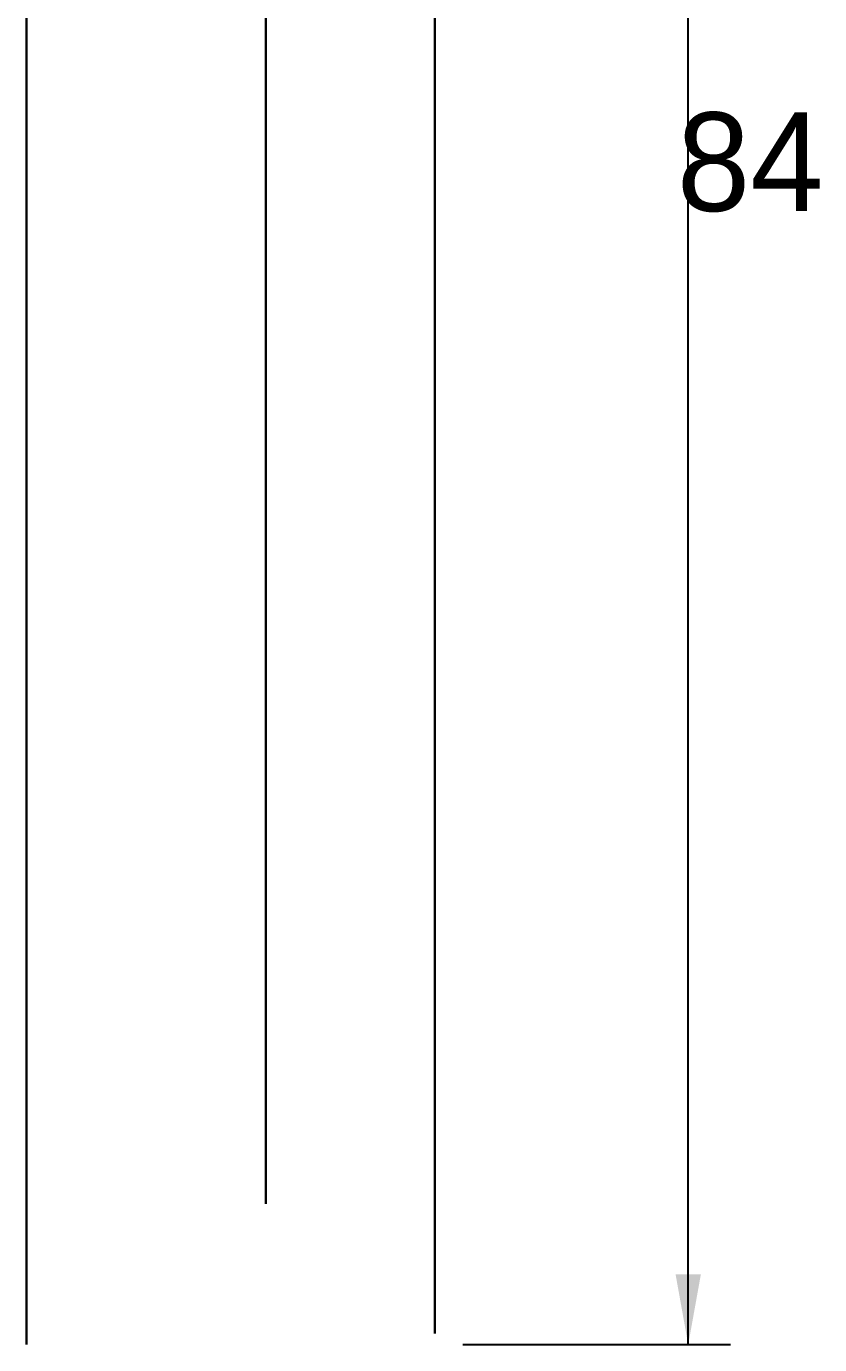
# Model space of a CAD drawing. Extents: x 0 to 420, y 0 to 297.
# Drawn here: x 109.38 to 137.55, y 70.32 to 117.12 of the extents above; entities that cross this region are included whole.
import ezdxf
from ezdxf.enums import TextEntityAlignment as Align

# ---------------------------------------------------------------- set-up
doc = ezdxf.new("R2010")
doc.units = 0
doc.layers.add('COTAS', color=7, linetype='CONTINUOUS')
doc.layers.add('VISIBLE', color=7, linetype='CONTINUOUS')

msp = doc.modelspace()

# ---------------------------------------------------------------- linework, layer by layer
at = {"layer": 'COTAS'}
for p, q in [((132.8816, 70.3155), (132.8816, 154.3155)), ((124.8816, 70.3155), (134.3816, 70.3155))]:
    msp.add_line(p, q, dxfattribs=at)
msp.add_solid([(132.8816, 70.3155), (133.3316, 72.8155), (132.4316, 72.8155)], dxfattribs=at)
at = {"layer": 'VISIBLE'}
for p, q in [((117.8816, 118.2683), (117.8816, 115.3176)), ((117.8816, 116.7948), (117.8816, 118.2683)), ((117.8816, 115.7293), (117.8816, 118.2683)), ((109.3816, 115.3669), (109.3816, 117.7976)), ((109.3816, 117.0993), (109.3816, 117.7453)), ((109.3816, 117.7453), (109.3816, 114.1465)), ((109.3816, 112.3155), (109.3816, 117.7453)), ((117.8816, 117.8566), (117.8816, 116.7948)), ((123.8816, 117.7453), (123.8816, 117.0993)), ((123.8816, 112.3155), (123.8816, 117.7453)), ((123.8816, 117.673), (123.8816, 115.9389)), ((123.8816, 115.9389), (123.8816, 117.673)), ((123.8816, 116.529), (123.8816, 117.673)), ((123.8816, 117.673), (123.8816, 117.0829)), ((109.3816, 117.2904), (109.3816, 115.3669)), ((109.3816, 115.9143), (109.3816, 117.0993)), ((109.3816, 117.0993), (109.3816, 113.092)), ((117.8816, 114.9019), (117.8816, 117.1449)), ((117.8816, 117.1449), (117.8816, 115.7282)), ((117.8816, 112.3155), (117.8816, 117.1449)), ((123.8816, 117.0993), (123.8816, 113.092)), ((123.8816, 117.0829), (123.8816, 115.9389)), ((117.8816, 115.3176), (117.8816, 116.7948)), ((123.8816, 115.9389), (123.8816, 116.529)), ((109.3816, 113.092), (109.3816, 115.9143)), ((117.8816, 115.3176), (117.8816, 115.7293)), ((117.8816, 115.7282), (117.8816, 112.3155)), ((123.8816, 115.9389), (123.8816, 114.1428)), ((123.8816, 114.1428), (123.8816, 115.9389)), ((123.8816, 114.754), (123.8816, 115.9389)), ((123.8816, 115.9389), (123.8816, 115.3277)), ((109.3816, 112.3155), (109.3816, 115.3669)), ((109.3816, 115.3669), (109.3816, 113.808)), ((109.3816, 115.3669), (109.3816, 115.0539)), ((117.8816, 115.3176), (117.8816, 112.3155)), ((117.8816, 113.8184), (117.8816, 115.3176)), ((117.8816, 115.3176), (117.8816, 114.8987)), ((117.8816, 112.7344), (117.8816, 115.3176)), ((123.8816, 115.3277), (123.8816, 114.1428)), ((117.8816, 114.133), (117.8816, 114.9019)), ((117.8816, 114.8987), (117.8816, 113.8184)), ((123.8816, 114.1428), (123.8816, 114.754)), ((109.3816, 114.1465), (109.3816, 112.3155)), ((109.3816, 113.808), (109.3816, 112.757)), ((117.8816, 113.7321), (117.8816, 114.133)), ((117.8816, 114.133), (117.8816, 112.3155)), ((117.8816, 112.3155), (117.8816, 113.8184)), ((123.8816, 114.1428), (123.8816, 112.3155)), ((123.8816, 112.3155), (123.8816, 114.1428)), ((123.8816, 112.9373), (123.8816, 114.1428)), ((123.8816, 114.1428), (123.8816, 113.521)), ((117.8816, 112.3155), (117.8816, 113.7321)), ((123.8816, 113.521), (123.8816, 112.3155)), ((109.3816, 112.5009), (109.3816, 113.092)), ((123.8816, 113.092), (123.8816, 112.5009)), ((123.8816, 112.3155), (123.8816, 112.9373)), ((109.3816, 112.757), (109.3816, 112.3155)), ((109.3816, 112.3155), (109.3816, 112.5009)), ((117.8816, 112.3155), (117.8816, 112.7344)), ((123.8816, 112.5009), (123.8816, 112.3155)), ((109.3816, 112.3155), (109.3816, 108.7166)), ((109.3816, 106.8334), (109.3816, 112.3155)), ((109.3816, 106.8856), (109.3816, 112.3155)), ((109.3816, 111.6694), (109.3816, 112.3155)), ((109.3816, 112.3155), (109.3816, 111.8083)), ((117.8816, 112.3155), (117.8816, 110.8988)), ((117.8816, 110.0724), (117.8816, 112.3155)), ((117.8816, 107.486), (117.8816, 112.3155)), ((117.8816, 112.3155), (117.8816, 109.3134)), ((117.8816, 110.8163), (117.8816, 112.3155)), ((117.8816, 109.7323), (117.8816, 112.3155)), ((117.8816, 112.3155), (117.8816, 111.8966)), ((117.8816, 111.8966), (117.8816, 110.8163)), ((123.8816, 106.8856), (123.8816, 112.3155)), ((123.8816, 112.3155), (123.8816, 111.6694)), ((123.8816, 110.4881), (123.8816, 112.3155)), ((123.8816, 112.3155), (123.8816, 110.4881)), ((123.8816, 112.3155), (123.8816, 111.6936)), ((123.8816, 111.1099), (123.8816, 112.3155)), ((109.3816, 111.8083), (109.3816, 109.8848)), ((109.3816, 110.4844), (109.3816, 111.6694)), ((109.3816, 111.6694), (109.3816, 107.6622)), ((123.8816, 111.6936), (123.8816, 110.4881)), ((123.8816, 111.6694), (123.8816, 107.6622)), ((123.8816, 110.4881), (123.8816, 111.1099)), ((109.3816, 107.6622), (109.3816, 110.4844)), ((117.8816, 110.8988), (117.8816, 107.486)), ((117.8816, 109.3134), (117.8816, 110.8163)), ((123.8816, 108.692), (123.8816, 110.4881)), ((123.8816, 110.4881), (123.8816, 108.692)), ((123.8816, 110.4881), (123.8816, 109.8769)), ((123.8816, 109.3032), (123.8816, 110.4881)), ((117.8816, 109.3035), (117.8816, 110.0724)), ((109.3816, 109.8848), (109.3816, 108.3259)), ((117.8816, 109.3134), (117.8816, 109.7323)), ((123.8816, 109.8769), (123.8816, 108.692)), ((117.8816, 109.3134), (117.8816, 106.3626)), ((117.8816, 107.8399), (117.8816, 109.3134)), ((117.8816, 106.7743), (117.8816, 109.3134)), ((117.8816, 109.3134), (117.8816, 108.9016)), ((117.8816, 108.9027), (117.8816, 109.3035)), ((117.8816, 109.3035), (117.8816, 107.486)), ((123.8816, 108.692), (123.8816, 109.3032)), ((109.3816, 108.7166), (109.3816, 106.8856)), ((117.8816, 107.486), (117.8816, 108.9027)), ((117.8816, 108.9016), (117.8816, 107.8399)), ((123.8816, 106.9579), (123.8816, 108.692)), ((123.8816, 108.692), (123.8816, 106.9579)), ((123.8816, 108.692), (123.8816, 108.1019)), ((123.8816, 107.548), (123.8816, 108.692)), ((109.3816, 108.3259), (109.3816, 107.2749)), ((109.3816, 107.071), (109.3816, 107.6622)), ((117.8816, 106.3626), (117.8816, 107.8399)), ((123.8816, 108.1019), (123.8816, 106.9579)), ((123.8816, 107.6622), (123.8816, 107.071)), ((109.3816, 107.2749), (109.3816, 106.8334)), ((117.8816, 107.486), (117.8816, 106.0935)), ((117.8816, 105.2813), (117.8816, 107.486)), ((117.8816, 102.7392), (117.8816, 107.486)), ((123.8816, 106.9579), (123.8816, 107.548)), ((109.3816, 106.8856), (109.3816, 107.071)), ((109.3816, 106.8856), (109.3816, 103.3483)), ((109.3816, 101.5486), (109.3816, 106.8856)), ((109.3816, 106.2506), (109.3816, 106.8856)), ((109.3816, 103.8342), (109.3816, 106.8334)), ((109.3816, 106.8334), (109.3816, 106.3349)), ((117.8816, 106.3626), (117.8816, 106.7743)), ((123.8816, 107.071), (123.8816, 106.8856)), ((123.8816, 105.3155), (123.8816, 106.9579)), ((123.8816, 106.9579), (123.8816, 105.3155)), ((123.8816, 106.9579), (123.8816, 106.399)), ((123.8816, 105.8743), (123.8816, 106.9579)), ((123.8816, 101.5486), (123.8816, 106.8856)), ((123.8816, 106.8856), (123.8816, 106.2506)), ((109.3816, 106.3349), (109.3816, 104.4443)), ((117.8816, 106.3626), (117.8816, 103.5137)), ((117.8816, 104.94), (117.8816, 106.3626)), ((117.8816, 103.9113), (117.8816, 106.3626)), ((117.8816, 106.3626), (117.8816, 105.9651)), ((123.8816, 106.399), (123.8816, 105.3155)), ((109.3816, 105.0859), (109.3816, 106.2506)), ((109.3816, 106.2506), (109.3816, 102.3119)), ((117.8816, 106.0935), (117.8816, 102.7392)), ((117.8816, 105.9651), (117.8816, 104.94)), ((123.8816, 106.2506), (123.8816, 102.3119)), ((123.8816, 105.3155), (123.8816, 105.8743)), ((123.8816, 103.7928), (123.8816, 105.3155)), ((123.8816, 105.3155), (123.8816, 103.7928)), ((123.8816, 105.3155), (123.8816, 104.7973)), ((123.8816, 104.3109), (123.8816, 105.3155)), ((109.3816, 102.3119), (109.3816, 105.0859)), ((117.8816, 104.5256), (117.8816, 105.2813)), ((117.8816, 103.5137), (117.8816, 104.94)), ((109.3816, 104.4443), (109.3816, 102.9121)), ((117.8816, 104.1316), (117.8816, 104.5256)), ((117.8816, 104.5256), (117.8816, 102.7392)), ((123.8816, 104.7973), (123.8816, 103.7928)), ((117.8816, 102.7392), (117.8816, 104.1316)), ((117.8816, 103.5137), (117.8816, 103.9113)), ((123.8816, 103.7928), (123.8816, 104.3109)), ((109.3816, 101.4451), (109.3816, 103.8342)), ((117.8816, 103.5137), (117.8816, 100.8155)), ((117.8816, 102.1663), (117.8816, 103.5137)), ((117.8816, 101.192), (117.8816, 103.5137)), ((117.8816, 103.5137), (117.8816, 103.1372)), ((123.8816, 102.416), (123.8816, 103.7928)), ((123.8816, 103.7928), (123.8816, 102.416)), ((123.8816, 103.7928), (123.8816, 103.3243)), ((123.8816, 102.8845), (123.8816, 103.7928)), ((109.3816, 103.3483), (109.3816, 101.5486)), ((117.8816, 103.1372), (117.8816, 102.1663)), ((123.8816, 103.3243), (123.8816, 102.416)), ((109.3816, 102.9121), (109.3816, 101.879)), ((117.8816, 102.7392), (117.8816, 101.3948)), ((117.8816, 100.6106), (117.8816, 102.7392)), ((117.8816, 98.1562), (117.8816, 102.7392)), ((123.8816, 102.416), (123.8816, 102.8845)), ((109.3816, 101.7309), (109.3816, 102.3119)), ((117.8816, 100.8155), (117.8816, 102.1663)), ((123.8816, 101.2085), (123.8816, 102.416)), ((123.8816, 102.416), (123.8816, 101.2085)), ((123.8816, 102.416), (123.8816, 102.0051)), ((123.8816, 101.6194), (123.8816, 102.416)), ((123.8816, 102.3119), (123.8816, 101.7309)), ((109.3816, 101.879), (109.3816, 101.4451)), ((109.3816, 101.5486), (109.3816, 101.7309)), ((123.8816, 102.0051), (123.8816, 101.2085)), ((123.8816, 101.7309), (123.8816, 101.5486)), ((123.8816, 101.2085), (123.8816, 101.6194)), ((109.3816, 101.5486), (109.3816, 98.1334)), ((109.3816, 96.3958), (109.3816, 101.5486)), ((109.3816, 100.9355), (109.3816, 101.5486)), ((109.3816, 98.5493), (109.3816, 101.4451)), ((109.3816, 101.4451), (109.3816, 100.9638)), ((117.8816, 101.3948), (117.8816, 98.1562)), ((117.8816, 100.8155), (117.8816, 101.192)), ((123.8816, 96.3958), (123.8816, 101.5486)), ((123.8816, 101.5486), (123.8816, 100.9355)), ((123.8816, 100.1911), (123.8816, 101.2085)), ((123.8816, 101.2085), (123.8816, 100.1911)), ((123.8816, 101.2085), (123.8816, 100.8623)), ((123.8816, 100.5373), (123.8816, 101.2085)), ((109.3816, 100.9638), (109.3816, 99.1384)), ((109.3816, 99.811), (109.3816, 100.9355)), ((109.3816, 100.9355), (109.3816, 97.1328)), ((117.8816, 100.8155), (117.8816, 98.3139)), ((117.8816, 99.5663), (117.8816, 100.8155)), ((117.8816, 98.663), (117.8816, 100.8155)), ((117.8816, 100.8155), (117.8816, 100.4664)), ((123.8816, 100.9355), (123.8816, 97.1328)), ((123.8816, 100.8623), (123.8816, 100.1911)), ((117.8816, 99.8809), (117.8816, 100.6106)), ((117.8816, 100.4664), (117.8816, 99.5663)), ((123.8816, 100.1911), (123.8816, 100.5373)), ((123.8816, 99.3811), (123.8816, 100.1911)), ((123.8816, 100.1911), (123.8816, 99.3811)), ((123.8816, 100.1911), (123.8816, 99.9155)), ((123.8816, 99.6568), (123.8816, 100.1911)), ((109.3816, 97.1328), (109.3816, 99.811)), ((117.8816, 99.5006), (117.8816, 99.8809)), ((117.8816, 99.8809), (117.8816, 98.1562)), ((123.8816, 99.9155), (123.8816, 99.3811)), ((117.8816, 98.3139), (117.8816, 99.5663)), ((117.8816, 98.1562), (117.8816, 99.5006)), ((123.8816, 99.3811), (123.8816, 99.6568)), ((123.8816, 98.7925), (123.8816, 99.3811)), ((123.8816, 99.3811), (123.8816, 98.7925)), ((123.8816, 99.3811), (123.8816, 99.1808)), ((123.8816, 98.9928), (123.8816, 99.3811)), ((109.3816, 99.1384), (109.3816, 97.6591)), ((123.8816, 99.1808), (123.8816, 98.7925)), ((123.8816, 98.7925), (123.8816, 98.9928)), ((123.8816, 98.4352), (123.8816, 98.7925)), ((123.8816, 98.7925), (123.8816, 98.4352)), ((123.8816, 98.7925), (123.8816, 98.6709)), ((123.8816, 98.5568), (123.8816, 98.7925)), ((109.3816, 96.2428), (109.3816, 98.5493)), ((117.8816, 98.3139), (117.8816, 98.663)), ((117.8816, 98.3139), (117.8816, 96.052)), ((117.8816, 97.1844), (117.8816, 98.3139)), ((117.8816, 96.3676), (117.8816, 98.3139)), ((117.8816, 98.3139), (117.8816, 97.9983)), ((123.8816, 98.6709), (123.8816, 98.4352)), ((123.8816, 98.4352), (123.8816, 98.5568)), ((123.8816, 98.3155), (123.8816, 98.4352)), ((123.8816, 98.4352), (123.8816, 98.3155)), ((123.8816, 98.4352), (123.8816, 98.3945)), ((123.8816, 98.3562), (123.8816, 98.4352)), ((123.8816, 98.3945), (123.8816, 98.3155)), ((123.8816, 98.3155), (123.8816, 98.3562)), ((109.3816, 98.1334), (109.3816, 96.3958)), ((117.8816, 98.1562), (117.8816, 96.8829)), ((117.8816, 96.1401), (117.8816, 98.1562)), ((117.8816, 93.8155), (117.8816, 98.1562)), ((117.8816, 97.9983), (117.8816, 97.1844)), ((109.3816, 97.6591), (109.3816, 96.6618)), ((109.3816, 96.5718), (109.3816, 97.1328)), ((117.8816, 96.052), (117.8816, 97.1844)), ((123.8816, 97.1328), (123.8816, 96.5718)), ((109.3816, 96.6618), (109.3816, 96.2428)), ((109.3816, 96.3958), (109.3816, 96.5718)), ((117.8816, 96.8829), (117.8816, 93.8155)), ((123.8816, 96.5718), (123.8816, 96.3958)), ((109.3816, 96.3958), (109.3816, 93.1612)), ((109.3816, 91.5155), (109.3816, 96.3958)), ((109.3816, 95.8152), (109.3816, 96.3958)), ((109.3816, 93.5002), (109.3816, 96.2428)), ((109.3816, 96.2428), (109.3816, 95.7869)), ((117.8816, 96.052), (117.8816, 96.3676)), ((117.8816, 95.4491), (117.8816, 96.1401)), ((117.8816, 96.052), (117.8816, 94.0683)), ((117.8816, 95.0614), (117.8816, 96.052)), ((117.8816, 94.3451), (117.8816, 96.052)), ((117.8816, 96.052), (117.8816, 95.7752)), ((123.8816, 91.5155), (123.8816, 96.3958)), ((123.8816, 96.3958), (123.8816, 95.8152)), ((109.3816, 94.7501), (109.3816, 95.8152)), ((109.3816, 95.8152), (109.3816, 92.2134)), ((109.3816, 95.7869), (109.3816, 94.0581)), ((117.8816, 95.7752), (117.8816, 95.0614)), ((123.8816, 95.8152), (123.8816, 92.2134)), ((117.8816, 95.0888), (117.8816, 95.4491)), ((117.8816, 95.4491), (117.8816, 93.8155)), ((117.8816, 93.8155), (117.8816, 95.0888)), ((117.8816, 94.0683), (117.8816, 95.0614)), ((109.3816, 92.2134), (109.3816, 94.7501)), ((117.8816, 94.0683), (117.8816, 94.3451)), ((109.3816, 94.0581), (109.3816, 92.6569)), ((117.8816, 94.0683), (117.8816, 93.2315)), ((117.8816, 93.2337), (117.8816, 94.0683)), ((117.8816, 94.0683), (117.8816, 93.8351)), ((117.8816, 93.8351), (117.8816, 93.2337)), ((117.8816, 93.8155), (117.8816, 92.635)), ((117.8816, 91.9464), (117.8816, 93.8155)), ((117.8816, 89.7913), (117.8816, 93.8155)), ((109.3816, 91.3155), (109.3816, 93.5002)), ((109.3816, 93.1612), (109.3816, 91.5155)), ((117.8816, 92.3969), (117.8816, 93.2337)), ((117.8816, 93.2315), (117.8816, 92.3969)), ((117.8816, 92.6301), (117.8816, 93.2315)), ((109.3816, 92.6569), (109.3816, 91.7123)), ((109.3816, 91.6822), (109.3816, 92.2134)), ((117.8816, 92.635), (117.8816, 89.7913)), ((117.8816, 92.3969), (117.8816, 92.6301)), ((117.8816, 92.3969), (117.8816, 91.7307)), ((117.8816, 91.7324), (117.8816, 92.3969)), ((117.8816, 92.3969), (117.8816, 92.2112)), ((117.8816, 92.2112), (117.8816, 91.7324)), ((123.8816, 92.2134), (123.8816, 91.6822)), ((117.8816, 91.3057), (117.8816, 91.9464)), ((109.3816, 91.7123), (109.3816, 91.3155)), ((109.3816, 91.5155), (109.3816, 91.6822)), ((109.3816, 91.5155), (109.3816, 90.8683)), ((109.3816, 90.9771), (109.3816, 91.5155)), ((109.3816, 90.0718), (109.3816, 91.3155)), ((109.3816, 91.3155), (109.3816, 90.8929)), ((117.8816, 91.0662), (117.8816, 91.7324)), ((117.8816, 91.7307), (117.8816, 91.0662)), ((117.8816, 91.2519), (117.8816, 91.7307)), ((117.8816, 90.9717), (117.8816, 91.3057)), ((117.8816, 91.3057), (117.8816, 89.7913)), ((123.8816, 91.6822), (123.8816, 91.5155)), ((123.8816, 90.8683), (123.8816, 91.5155)), ((123.8816, 91.5155), (123.8816, 90.9771)), ((109.3816, 89.9898), (109.3816, 90.9771)), ((109.3816, 90.9771), (109.3816, 87.6381)), ((109.3816, 90.8929), (109.3816, 89.2901)), ((109.3816, 90.8683), (109.3816, 88.5167)), ((109.3816, 86.991), (109.3816, 90.8683)), ((117.8816, 91.0662), (117.8816, 91.2519)), ((117.8816, 91.0662), (117.8816, 90.5821)), ((117.8816, 90.5833), (117.8816, 91.0662)), ((117.8816, 91.0662), (117.8816, 90.9313)), ((117.8816, 89.7913), (117.8816, 90.9717)), ((117.8816, 90.9313), (117.8816, 90.5833)), ((123.8816, 90.9771), (123.8816, 87.6381)), ((123.8816, 86.991), (123.8816, 90.8683)), ((117.8816, 90.0992), (117.8816, 90.5833)), ((117.8816, 90.5821), (117.8816, 90.0992)), ((117.8816, 90.2341), (117.8816, 90.5821)), ((109.3816, 88.7729), (109.3816, 90.0718)), ((109.3816, 87.6381), (109.3816, 89.9898)), ((117.8816, 90.0992), (117.8816, 90.2341)), ((117.8816, 90.0992), (117.8816, 89.8053)), ((117.8816, 89.8061), (117.8816, 90.0992)), ((117.8816, 90.0992), (117.8816, 90.0173)), ((117.8816, 90.0173), (117.8816, 89.8061)), ((117.8816, 89.5122), (117.8816, 89.8061)), ((117.8816, 89.8053), (117.8816, 89.5122)), ((117.8816, 89.5941), (117.8816, 89.8053)), ((117.8816, 89.7913), (117.8816, 88.7239)), ((117.8816, 88.1012), (117.8816, 89.7913)), ((117.8816, 86.1525), (117.8816, 89.7913)), ((117.8816, 89.5122), (117.8816, 89.5941)), ((117.8816, 89.5122), (117.8816, 89.4137)), ((117.8816, 89.414), (117.8816, 89.5122)), ((117.8816, 89.5122), (117.8816, 89.4848)), ((117.8816, 89.4848), (117.8816, 89.414)), ((117.8816, 89.3155), (117.8816, 89.414)), ((117.8816, 89.4137), (117.8816, 89.3155)), ((117.8816, 89.3429), (117.8816, 89.4137)), ((109.3816, 89.2901), (109.3816, 87.9912)), ((117.8816, 89.3155), (117.8816, 89.3429)), ((109.3816, 86.7475), (109.3816, 88.7729)), ((109.3816, 88.5167), (109.3816, 86.991)), ((117.8816, 88.7239), (117.8816, 86.1525)), ((117.8816, 87.5219), (117.8816, 88.1012)), ((109.3816, 87.9912), (109.3816, 87.1154)), ((109.3816, 87.1455), (109.3816, 87.6381)), ((123.8816, 87.6381), (123.8816, 87.1455)), ((109.3816, 86.991), (109.3816, 87.1455)), ((109.3816, 87.1154), (109.3816, 86.7475)), ((117.8816, 87.2199), (117.8816, 87.5219)), ((117.8816, 87.5219), (117.8816, 86.1525)), ((117.8816, 86.1525), (117.8816, 87.2199)), ((123.8816, 87.1455), (123.8816, 86.991)), ((109.3816, 86.991), (109.3816, 86.4059)), ((109.3816, 86.5042), (109.3816, 86.991)), ((109.3816, 85.6229), (109.3816, 86.7475)), ((109.3816, 86.7475), (109.3816, 86.3653)), ((123.8816, 86.4059), (123.8816, 86.991)), ((123.8816, 86.991), (123.8816, 86.5042)), ((109.3816, 85.6114), (109.3816, 86.5042)), ((109.3816, 86.5042), (109.3816, 83.4849)), ((109.3816, 86.4059), (109.3816, 84.2794)), ((109.3816, 82.8998), (109.3816, 86.4059)), ((109.3816, 86.3653), (109.3816, 84.9161)), ((117.8816, 86.1525), (117.8816, 85.2164)), ((117.8816, 84.6704), (117.8816, 86.1525)), ((117.8816, 82.9614), (117.8816, 86.1525)), ((123.8816, 86.5042), (123.8816, 83.4849)), ((123.8816, 82.8998), (123.8816, 86.4059)), ((109.3816, 84.4483), (109.3816, 85.6229)), ((109.3816, 83.4849), (109.3816, 85.6114)), ((117.8816, 85.2164), (117.8816, 82.9614)), ((109.3816, 84.9161), (109.3816, 83.7415)), ((109.3816, 82.617), (109.3816, 84.4483)), ((109.3816, 84.2794), (109.3816, 82.8998)), ((117.8816, 84.1623), (117.8816, 84.6704)), ((117.8816, 83.8975), (117.8816, 84.1623)), ((117.8816, 84.1623), (117.8816, 82.9614)), ((117.8816, 82.9614), (117.8816, 83.8975)), ((109.3816, 83.7415), (109.3816, 82.9496)), ((109.3816, 83.0395), (109.3816, 83.4849)), ((123.8816, 83.4849), (123.8816, 83.0395)), ((109.3816, 82.8998), (109.3816, 83.0395)), ((109.3816, 82.9496), (109.3816, 82.617)), ((109.3816, 82.8998), (109.3816, 82.3867)), ((109.3816, 82.4729), (109.3816, 82.8998)), ((117.8816, 82.9614), (117.8816, 82.1726)), ((117.8816, 81.7125), (117.8816, 82.9614)), ((117.8816, 81.9494), (117.8816, 82.9614)), ((123.8816, 83.0395), (123.8816, 82.8998)), ((123.8816, 82.3867), (123.8816, 82.8998)), ((123.8816, 82.8998), (123.8816, 82.4729)), ((109.3816, 81.6308), (109.3816, 82.617)), ((109.3816, 82.617), (109.3816, 82.2819)), ((109.3816, 81.69), (109.3816, 82.4729)), ((109.3816, 82.4729), (109.3816, 79.8251)), ((109.3816, 82.3867), (109.3816, 80.5218)), ((109.3816, 79.312), (109.3816, 82.3867)), ((123.8816, 82.4729), (123.8816, 79.8251)), ((123.8816, 79.312), (123.8816, 82.3867)), ((109.3816, 82.2819), (109.3816, 81.0109)), ((117.8816, 82.1726), (117.8816, 81.9494)), ((117.8816, 81.9494), (117.8816, 80.2725)), ((109.3816, 79.8251), (109.3816, 81.69)), ((109.3816, 80.6007), (109.3816, 81.6308)), ((117.8816, 81.2845), (117.8816, 81.7125)), ((109.3816, 81.0109), (109.3816, 79.9808)), ((117.8816, 81.0613), (117.8816, 81.2845)), ((117.8816, 81.2845), (117.8816, 80.2725)), ((117.8816, 80.2725), (117.8816, 81.0613)), ((109.3816, 78.9946), (109.3816, 80.6007)), ((109.3816, 80.5218), (109.3816, 79.312)), ((117.8816, 80.2725), (117.8816, 79.6446)), ((117.8816, 79.2783), (117.8816, 80.2725)), ((117.8816, 79.4669), (117.8816, 80.2725)), ((109.3816, 79.9808), (109.3816, 79.2864)), ((109.3816, 79.4345), (109.3816, 79.8251)), ((117.8816, 79.6446), (117.8816, 79.4669)), ((123.8816, 79.8251), (123.8816, 79.4345)), ((109.3816, 79.312), (109.3816, 79.4345)), ((109.3816, 79.312), (109.3816, 78.8796)), ((109.3816, 78.9523), (109.3816, 79.312)), ((109.3816, 79.2864), (109.3816, 78.9946)), ((117.8816, 79.4669), (117.8816, 78.1319)), ((117.8816, 78.9375), (117.8816, 79.2783)), ((123.8816, 79.4345), (123.8816, 79.312)), ((123.8816, 78.8796), (123.8816, 79.312)), ((123.8816, 79.312), (123.8816, 78.9523)), ((109.3816, 78.1636), (109.3816, 78.9946)), ((109.3816, 78.9946), (109.3816, 78.7122)), ((109.3816, 78.2925), (109.3816, 78.9523)), ((109.3816, 78.9523), (109.3816, 76.7212)), ((109.3816, 78.8796), (109.3816, 77.3082)), ((109.3816, 76.2888), (109.3816, 78.8796)), ((109.3816, 78.7122), (109.3816, 77.6413)), ((117.8816, 78.7598), (117.8816, 78.9375)), ((117.8816, 78.9375), (117.8816, 78.1319)), ((117.8816, 78.1319), (117.8816, 78.7598)), ((123.8816, 78.9523), (123.8816, 76.7212)), ((123.8816, 76.2888), (123.8816, 78.8796)), ((109.3816, 76.7212), (109.3816, 78.2925)), ((109.3816, 77.2957), (109.3816, 78.1636)), ((117.8816, 78.1319), (117.8816, 77.6756)), ((117.8816, 77.4094), (117.8816, 78.1319)), ((117.8816, 77.5464), (117.8816, 78.1319)), ((109.3816, 77.6413), (109.3816, 76.7734)), ((109.3816, 77.3082), (109.3816, 76.2888)), ((109.3816, 75.9424), (109.3816, 77.2957)), ((117.8816, 77.6756), (117.8816, 77.5464)), ((117.8816, 77.5464), (117.8816, 77.2987)), ((117.8816, 77.1617), (117.8816, 77.4094)), ((117.8816, 77.2987), (117.8816, 76.5762)), ((109.3816, 76.7734), (109.3816, 76.1882)), ((117.8816, 77.0326), (117.8816, 77.1617)), ((117.8816, 77.1617), (117.8816, 76.5762)), ((117.8816, 76.5762), (117.8816, 77.0326)), ((109.3816, 76.3921), (109.3816, 76.7212)), ((109.3816, 76.2888), (109.3816, 76.3921)), ((117.8816, 76.5762), (117.8816, 76.2992)), ((117.8816, 76.1377), (117.8816, 76.5762)), ((117.8816, 76.2209), (117.8816, 76.5762)), ((117.8816, 76.2992), (117.8816, 76.2209)), ((123.8816, 76.7212), (123.8816, 76.3921)), ((123.8816, 76.3921), (123.8816, 76.2888)), ((109.3816, 76.2888), (109.3816, 76.2066)), ((109.3816, 76.0024), (109.3816, 76.2888)), ((109.3816, 76.2066), (109.3816, 75.9446)), ((109.3816, 76.1882), (109.3816, 75.9424)), ((109.3816, 75.4772), (109.3816, 76.0024)), ((109.3816, 76.0024), (109.3816, 74.2263)), ((109.3816, 75.9446), (109.3816, 74.6936)), ((109.3816, 73.8821), (109.3816, 75.9446)), ((109.3816, 75.7467), (109.3816, 75.9424)), ((109.3816, 75.9424), (109.3816, 75.7176)), ((117.8816, 76.2209), (117.8816, 76.0705)), ((117.8816, 75.9873), (117.8816, 76.1377)), ((117.8816, 76.0705), (117.8816, 75.632)), ((117.8816, 75.909), (117.8816, 75.9873)), ((117.8816, 75.9873), (117.8816, 75.632)), ((117.8816, 75.632), (117.8816, 75.909)), ((123.8816, 76.2066), (123.8816, 76.2888)), ((123.8816, 76.2888), (123.8816, 76.0024)), ((123.8816, 75.9446), (123.8816, 76.2066)), ((123.8816, 76.0024), (123.8816, 74.2263)), ((123.8816, 73.8821), (123.8816, 75.9446)), ((109.3816, 75.2808), (109.3816, 75.7467)), ((109.3816, 75.7176), (109.3816, 74.865)), ((109.3816, 74.2263), (109.3816, 75.4772)), ((117.8816, 75.632), (117.8816, 75.5391)), ((117.8816, 75.485), (117.8816, 75.632)), ((117.8816, 75.5129), (117.8816, 75.632)), ((117.8816, 75.5391), (117.8816, 75.5129)), ((117.8816, 75.5129), (117.8816, 75.4625)), ((117.8816, 75.4346), (117.8816, 75.485)), ((117.8816, 75.4625), (117.8816, 75.3155)), ((117.8816, 75.4083), (117.8816, 75.4346)), ((117.8816, 75.4346), (117.8816, 75.3155)), ((117.8816, 75.3155), (117.8816, 75.4083)), ((109.3816, 74.5899), (109.3816, 75.2808)), ((109.3816, 74.865), (109.3816, 74.1741)), ((109.3816, 74.6936), (109.3816, 73.8821)), ((109.3816, 73.5125), (109.3816, 74.5899)), ((109.3816, 73.9643), (109.3816, 74.2263)), ((109.3816, 74.1741), (109.3816, 73.7082)), ((109.3816, 73.8821), (109.3816, 73.9643)), ((123.8816, 74.2263), (123.8816, 73.9643)), ((123.8816, 73.9643), (123.8816, 73.8821)), ((109.3816, 73.8821), (109.3816, 73.8223)), ((109.3816, 73.674), (109.3816, 73.8821)), ((109.3816, 73.8223), (109.3816, 73.6319)), ((109.3816, 73.7082), (109.3816, 73.5125)), ((109.3816, 73.2922), (109.3816, 73.674)), ((109.3816, 73.674), (109.3816, 72.3831)), ((109.3816, 73.6319), (109.3816, 72.7228)), ((109.3816, 72.341), (109.3816, 73.6319)), ((109.3816, 73.3703), (109.3816, 73.5125)), ((109.3816, 73.5125), (109.3816, 73.3492)), ((123.8816, 73.8223), (123.8816, 73.8821)), ((123.8816, 73.8821), (123.8816, 73.674)), ((123.8816, 73.6319), (123.8816, 73.8223)), ((123.8816, 73.674), (123.8816, 72.3831)), ((123.8816, 72.341), (123.8816, 73.6319)), ((109.3816, 73.0317), (109.3816, 73.3703)), ((109.3816, 73.3492), (109.3816, 72.7295)), ((109.3816, 72.3831), (109.3816, 73.2922)), ((109.3816, 72.5296), (109.3816, 73.0317)), ((109.3816, 72.7295), (109.3816, 72.2274)), ((109.3816, 72.7228), (109.3816, 72.341)), ((109.3816, 71.9099), (109.3816, 72.5296)), ((109.3816, 72.1927), (109.3816, 72.3831)), ((109.3816, 72.341), (109.3816, 72.1329)), ((109.3816, 72.2274), (109.3816, 71.8888)), ((109.3816, 72.1329), (109.3816, 72.1927)), ((109.3816, 72.1329), (109.3816, 72.0967)), ((109.3816, 72.0066), (109.3816, 72.1329)), ((109.3816, 72.0967), (109.3816, 71.9811)), ((123.8816, 72.3831), (123.8816, 72.1927)), ((123.8816, 72.1329), (123.8816, 72.341)), ((123.8816, 72.1927), (123.8816, 72.1329)), ((123.8816, 72.0967), (123.8816, 72.1329)), ((123.8816, 72.1329), (123.8816, 72.0066)), ((123.8816, 71.9811), (123.8816, 72.0967)), ((109.3816, 71.775), (109.3816, 72.0066)), ((109.3816, 72.0066), (109.3816, 71.2232)), ((109.3816, 71.9811), (109.3816, 71.4293)), ((109.3816, 71.1977), (109.3816, 71.9811)), ((109.3816, 71.7466), (109.3816, 71.9099)), ((109.3816, 71.8888), (109.3816, 71.7466)), ((109.3816, 71.2232), (109.3816, 71.775)), ((109.3816, 71.6603), (109.3816, 71.7466)), ((109.3816, 71.7466), (109.3816, 71.6474)), ((109.3816, 71.4548), (109.3816, 71.6603)), ((109.3816, 71.6474), (109.3816, 71.2713)), ((123.8816, 72.0066), (123.8816, 71.2232)), ((123.8816, 71.1977), (123.8816, 71.9811)), ((109.3816, 71.15), (109.3816, 71.4548)), ((109.3816, 71.4293), (109.3816, 71.1977)), ((109.3816, 71.2713), (109.3816, 70.9666)), ((109.3816, 71.1076), (109.3816, 71.2232)), ((109.3816, 71.1977), (109.3816, 71.0713)), ((109.3816, 70.7739), (109.3816, 71.15)), ((123.8816, 71.2232), (123.8816, 71.1076)), ((123.8816, 71.0713), (123.8816, 71.1977)), ((109.3816, 71.0713), (109.3816, 71.1076)), ((109.3816, 71.0713), (109.3816, 71.0592)), ((109.3816, 71.029), (109.3816, 71.0713)), ((109.3816, 71.0592), (109.3816, 71.0204)), ((109.3816, 70.9513), (109.3816, 71.029)), ((109.3816, 71.029), (109.3816, 70.7664)), ((109.3816, 71.0204), (109.3816, 70.8355)), ((109.3816, 70.7578), (109.3816, 71.0204)), ((109.3816, 70.9666), (109.3816, 70.7611)), ((109.3816, 70.7664), (109.3816, 70.9513)), ((109.3816, 70.8355), (109.3816, 70.7578)), ((109.3816, 70.6748), (109.3816, 70.7739)), ((109.3816, 70.7276), (109.3816, 70.7664)), ((109.3816, 70.7611), (109.3816, 70.6748)), ((109.3816, 70.7578), (109.3816, 70.7155)), ((109.3816, 70.7155), (109.3816, 70.7276)), ((123.8816, 71.1076), (123.8816, 71.0713)), ((123.8816, 71.0592), (123.8816, 71.0713)), ((123.8816, 71.0713), (123.8816, 71.029)), ((123.8816, 71.0204), (123.8816, 71.0592)), ((123.8816, 71.029), (123.8816, 70.7664)), ((123.8816, 70.7578), (123.8816, 71.0204)), ((123.8816, 70.7664), (123.8816, 70.7276)), ((123.8816, 70.7155), (123.8816, 70.7578)), ((123.8816, 70.7276), (123.8816, 70.7155)), ((109.3816, 70.6458), (109.3816, 70.6748)), ((109.3816, 70.6748), (109.3816, 70.6415)), ((109.3816, 70.5769), (109.3816, 70.6458)), ((109.3816, 70.6415), (109.3816, 70.5155)), ((109.3816, 70.4748), (109.3816, 70.5769)), ((109.3816, 70.5155), (109.3816, 70.4133)), ((109.3816, 70.3487), (109.3816, 70.4748)), ((109.3816, 70.4133), (109.3816, 70.3444)), ((109.3816, 70.3155), (109.3816, 70.3487)), ((109.3816, 70.3444), (109.3816, 70.3155))]:
    msp.add_line(p, q, dxfattribs=at)

# ---------------------------------------------------------------- texts
at = {"layer": 'COTAS'}
msp.add_text('84', height=3.5, dxfattribs=at).set_placement((135.0816, 112.3155), align=Align.MIDDLE_CENTER)

doc.saveas('drawing.dxf')
